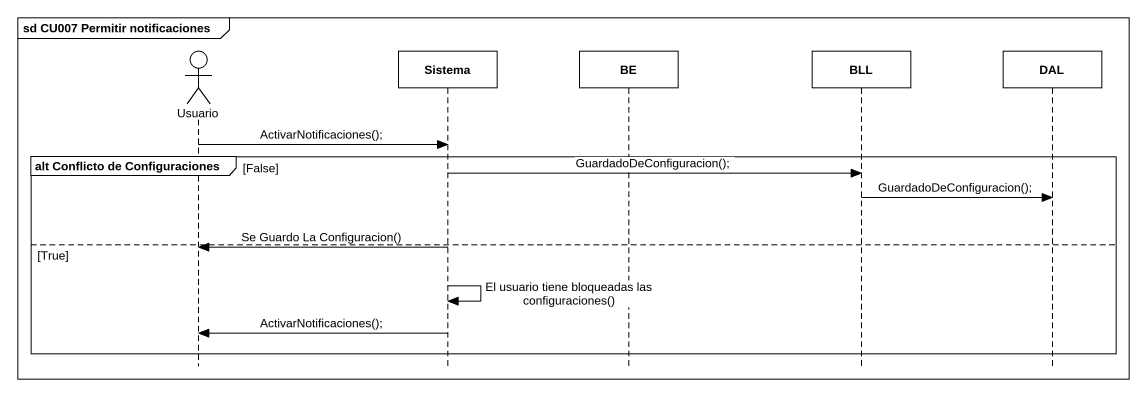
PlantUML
@startuml
mainframe sd CU007 Permitir notificaciones
hide footbox
actor Usuario
participant Sistema
participant BE
participant BLL
participant DAL

Usuario -> Sistema : ActivarNotificaciones();
group alt Conflicto de Configuraciones [False]
  Sistema -> BLL : GuardadoDeConfiguracion();
  BLL -> DAL : GuardadoDeConfiguracion();
else True
  Sistema -> Usuario : Se Guardo La Configuracion()
  Sistema -> Sistema : El usuario tiene bloqueadas las configuraciones()
  Sistema -> Usuario : ActivarNotificaciones();
end
@enduml
